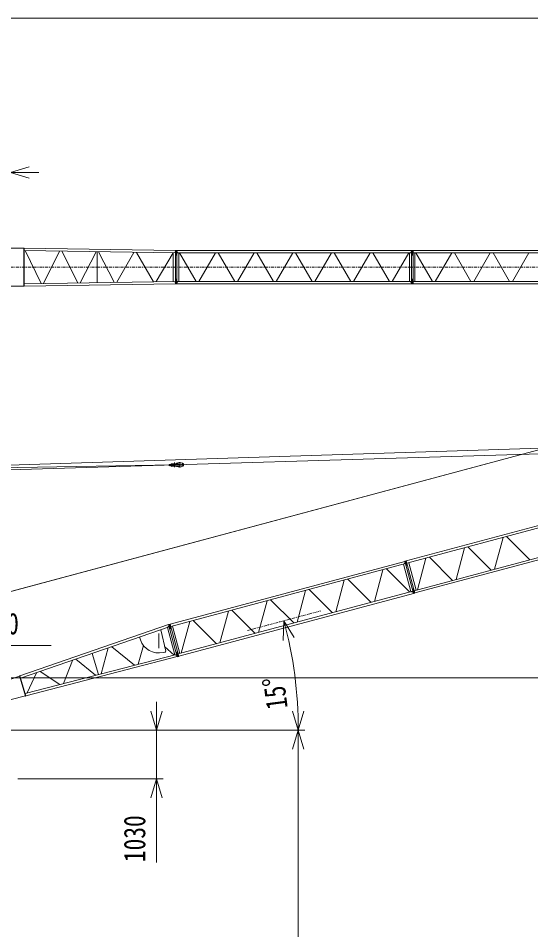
# Model space of a CAD drawing. Units: millimetres, scale not verified. Extents: x -205 to 103, y -154 to 143.
# Drawn here: x -47.1 to 7.1, y 46.7 to 143 of the extents above; entities that cross this region are included whole.
import ezdxf
from ezdxf.enums import TextEntityAlignment as Align

# ---------------------------------------------------------------- set-up
doc = ezdxf.new("R2010")
doc.units = ezdxf.units.MM
doc.header["$LTSCALE"] = 0.25
doc.linetypes.add('USER2', pattern=[2, 1.25, -0.25, 0.25, -0.25])
doc.layers.add('0-0_SABU0', color=3, linetype='Continuous', lineweight=18)
doc.layers.add('0-2_A0', color=3, linetype='Continuous', lineweight=18)
doc.styles.add('ＭＳ ゴシック', font='')
doc.styles.get('ＭＳ ゴシック').set_extended_font_data('MS Gothic')

# ---------------------------------------------------------------- blocks, each defined once
blk = doc.blocks.new('D14')
at = {"layer": '0-0_SABU0', "color": 7}
for p, q in [((54.8809, 216.2645), (88.2569, 216.2645)), ((87.5569, 141.2645), (87.5569, 216.2645)), ((54.8843, 141.2645), (88.2569, 141.2645))]:
    blk.add_line(p, q, dxfattribs=at)
for points in [[(86.9569, 214.2645), (87.5569, 216.2645), (88.1569, 214.2645)], [(86.9569, 143.2645), (87.5569, 141.2645), (88.1569, 143.2645)]]:
    blk.add_lwpolyline(points, dxfattribs=at)
at = {"layer": '0-0_SABU0', "color": 7, "style": 'ＭＳ ゴシック', "width": 0.7}
blk.add_text('3000×5＝15000', height=2.273, rotation=90, dxfattribs=at).set_placement((87.0569, 165.7145), align=Align.BOTTOM_LEFT)
blk = doc.blocks.new('D23')
at = {"layer": '0-0_SABU0', "color": 7}
for p, q in [((52.5569, 268.2895), (52.5569, 275.9095)), ((57.1069, 268.4695), (57.1069, 275.9095)), ((49.5569, 275.2095), (60.1069, 275.2095))]:
    blk.add_line(p, q, dxfattribs=at)
for points in [[(50.5569, 275.8095), (52.5569, 275.2095), (50.5569, 274.6095)], [(59.1069, 275.8095), (57.1069, 275.2095), (59.1069, 274.6095)]]:
    blk.add_lwpolyline(points, dxfattribs=at)
at = {"layer": '0-0_SABU0', "color": 7, "style": 'ＭＳ ゴシック', "width": 0.8}
blk.add_text('910', height=2.273, dxfattribs=at).set_placement((51.7319, 275.7095), align=Align.BOTTOM_LEFT)
blk = doc.blocks.new('D25')
at = {"layer": '0-0_SABU0', "color": 7}
for p, q in [((72.5569, 219.2645), (72.5569, 202.2645)), ((54.8809, 216.2645), (73.2569, 216.2645)), ((57.9069, 211.1145), (73.2569, 211.1145))]:
    blk.add_line(p, q, dxfattribs=at)
for points in [[(73.1569, 218.2645), (72.5569, 216.2645), (71.9569, 218.2645)], [(73.1569, 209.1145), (72.5569, 211.1145), (71.9569, 209.1145)]]:
    blk.add_lwpolyline(points, dxfattribs=at)
at = {"layer": '0-0_SABU0', "color": 7, "style": 'ＭＳ ゴシック', "width": 0.8}
blk.add_text('1030', height=2.273, rotation=90, dxfattribs=at).set_placement((72.0569, 202.3145), align=Align.BOTTOM_LEFT)
blk = doc.blocks.new('D28')
at = {"layer": '0-0_SABU0', "color": 7}
for p, q in [((42.8569, 217.0645), (42.8569, 225.9095)), ((52.5569, 217.6895), (52.5569, 225.9095)), ((42.8569, 225.2095), (61.4069, 225.2095))]:
    blk.add_line(p, q, dxfattribs=at)
for points in [[(44.8569, 225.8095), (42.8569, 225.2095), (44.8569, 224.6095)], [(50.5569, 225.8095), (52.5569, 225.2095), (50.5569, 224.6095)]]:
    blk.add_lwpolyline(points, dxfattribs=at)
at = {"layer": '0-0_SABU0', "color": 7, "style": 'ＭＳ ゴシック', "width": 0.8}
blk.add_text('1940', height=2.273, dxfattribs=at).set_placement((53.0569, 225.7095), align=Align.BOTTOM_LEFT)
blk = doc.blocks.new('D30')
at = {"layer": '0-0_SABU0', "color": 7}
blk.add_line((40.1468, 226.3788), (154.2226, 256.9454), dxfattribs=at)
blk = doc.blocks.new('D31')
at = {"layer": '0-0_SABU0', "color": 7}
blk.add_line((52.5569, 221.7778), (157.5569, 221.7778), dxfattribs=at)
blk = doc.blocks.new('D32')
at = {"layer": '0-0_SABU0', "color": 7}
blk.add_line((54.8809, 216.2645), (88.2569, 216.2645), dxfattribs=at)
for points in [[(85.9719, 225.7465), (86.0338, 227.8337), (87.131, 226.0571)], [(86.9569, 218.2645), (87.5569, 216.2645), (88.1569, 218.2645)]]:
    blk.add_lwpolyline(points, dxfattribs=at)
blk.add_arc((42.8569, 216.2645), 44.7, 0, 15, dxfattribs=at)
at = {"layer": '0-0_SABU0', "color": 7, "style": 'ＭＳ ゴシック', "width": 0.8}
blk.add_text('15°', height=2.273, rotation=97.5, dxfattribs=at).set_placement((87.1161, 218.7124), align=Align.BOTTOM_LEFT)
blk = doc.blocks.new('D33')
at = {"layer": '0-0_SABU0', "color": 7}
for p, q in [((132.5569, 224.8655), (132.5569, 221.0778)), ((52.5569, 217.6895), (52.5569, 222.4778)), ((52.5569, 221.7778), (132.5569, 221.7778))]:
    blk.add_line(p, q, dxfattribs=at)
blk.add_lwpolyline([(130.5569, 222.3778), (132.5569, 221.7778), (130.5569, 221.1778)], dxfattribs=at)
at = {"layer": '0-0_SABU0', "color": 7, "style": 'ＭＳ ゴシック', "width": 0.8}
blk.add_text('16000', height=2.273, dxfattribs=at).set_placement((119.8569, 222.2778), align=Align.BOTTOM_LEFT)
blk = doc.blocks.new('D34')
at = {"layer": '0-0_SABU0', "color": 7}
for p, q in [((131.7565, 240.9133), (129.0723, 250.931)), ((40.1468, 226.3788), (129.2535, 250.2549)), ((42.6499, 217.0372), (39.9656, 227.055))]:
    blk.add_line(p, q, dxfattribs=at)
blk.add_lwpolyline([(127.1663, 250.3168), (129.2535, 250.2549), (127.4769, 249.1577)], dxfattribs=at)
blk.add_circle((40.1468, 226.3788), 0.25, dxfattribs=at)
blk.add_circle((40.1468, 226.3788), 0.25, dxfattribs=at)
at = {"layer": '0-0_SABU0', "color": 7, "style": 'ＭＳ ゴシック', "width": 0.8}
blk.add_text('18450', height=2.273, rotation=15, dxfattribs=at).set_placement((118.1125, 247.7873), align=Align.BOTTOM_LEFT)

msp = doc.modelspace()

# ---------------------------------------------------------------- linework, layer by layer
at = {"layer": '0-0_SABU0'}
for p, q in [((-49.4431, 118.7095), (-46.4685, 118.7095)), ((-46.4685, 118.7345), (-46.4395, 118.7345)), ((-46.4685, 114.6845), (-46.4685, 118.7345)), ((-46.4395, 114.6845), (-46.4395, 118.7345)), ((-30.4441, 118.4595), (-46.4395, 118.7095)), ((-30.4441, 118.2094), (-46.4395, 118.4594)), ((-44.6276, 114.9878), (-46.3168, 118.4575)), ((-42.6967, 118.4009), (-44.3822, 114.9916)), ((-40.7659, 115.0482), (-42.4475, 118.397)), ((-38.8351, 118.3406), (-40.5127, 115.0521)), ((-38.7085, 115.0803), (-38.7085, 118.3386)), ((-36.9044, 115.1085), (-38.5779, 118.3366)), ((-34.8386, 118.2781), (-36.6328, 115.1128)), ((-32.7634, 115.1732), (-34.5525, 118.2736)), ((-30.6883, 118.2132), (-32.4721, 115.1778)), ((-30.6941, 115.2056), (-30.6941, 118.2133)), ((-30.4441, 118.4845), (-30.3641, 118.4845)), ((-30.4441, 114.9345), (-30.4441, 118.4845)), ((-30.4441, 117.9845), (-30.3641, 117.9845)), ((-30.3641, 118.4845), (-30.2841, 118.4845)), ((-30.3641, 117.9845), (-30.3641, 118.4845)), ((-30.3641, 117.9845), (-30.2841, 117.9845)), ((-30.2841, 114.9345), (-30.2841, 118.4845)), ((-30.2841, 118.4595), (-5.4749, 118.4595)), ((-30.2841, 118.2095), (-5.4749, 118.2095)), ((-30.0841, 115.2095), (-30.0841, 118.2095)), ((-28.2401, 115.2095), (-29.9912, 118.2095)), ((-26.1972, 118.2095), (-27.9482, 115.2095)), ((-24.1542, 115.2095), (-25.9053, 118.2095)), ((-22.1113, 118.2095), (-23.8624, 115.2095)), ((-20.0684, 115.2095), (-21.8194, 118.2095)), ((-18.0254, 118.2095), (-19.7765, 115.2095)), ((-15.9825, 115.2095), (-17.7336, 118.2095)), ((-13.9396, 118.2095), (-15.6906, 115.2095)), ((-11.8966, 115.2095), (-13.6477, 118.2095)), ((-9.8537, 118.2095), (-11.6048, 115.2095)), ((-7.8108, 115.2095), (-9.5618, 118.2095)), ((-5.7678, 118.2095), (-7.5189, 115.2095)), ((-5.6749, 115.2095), (-5.6749, 118.2095)), ((-5.4749, 118.4845), (-5.3149, 118.4845)), ((-5.4749, 114.9345), (-5.4749, 118.4845)), ((-5.4749, 117.9845), (-5.3149, 117.9845)), ((-5.3949, 117.9845), (-5.3949, 118.4845)), ((-5.3149, 114.9345), (-5.3149, 118.4845)), ((-5.3149, 118.4595), (19.4943, 118.4595)), ((-5.3149, 118.2095), (19.4943, 118.2095)), ((-5.1149, 115.2095), (-5.1149, 118.2095)), ((-3.2709, 115.2095), (-5.022, 118.2095)), ((-1.228, 118.2095), (-2.9791, 115.2095)), ((0.815, 115.2095), (-0.9361, 118.2095)), ((2.8579, 118.2095), (1.1068, 115.2095)), ((4.9008, 115.2095), (3.1497, 118.2095)), ((6.9438, 118.2095), (5.1927, 115.2095)), ((-49.4431, 114.7095), (-46.4685, 114.7095)), ((-46.4685, 114.6845), (-46.4395, 114.6845)), ((-30.4441, 115.2095), (-46.4395, 114.9595)), ((-30.4441, 114.9595), (-46.4395, 114.7095)), ((-30.4441, 115.4345), (-30.3641, 115.4345)), ((-30.4441, 114.9345), (-30.3641, 114.9345)), ((-30.3641, 115.4345), (-30.2841, 115.4345)), ((-30.3641, 114.9345), (-30.3641, 115.4345)), ((-30.3641, 114.9345), (-30.2841, 114.9345)), ((-30.2841, 115.2095), (-5.4749, 115.2095)), ((-30.2841, 114.9595), (-5.4749, 114.9595)), ((-5.4749, 115.4345), (-5.3149, 115.4345)), ((-5.4749, 114.9345), (-5.3149, 114.9345)), ((-5.3949, 114.9345), (-5.3949, 115.4345)), ((-5.3149, 115.2095), (19.4943, 115.2095)), ((-5.3149, 114.9595), (19.4943, 114.9595)), ((51.913, 98.9557), (-64.4592, 95.2742)), ((51.9328, 98.331), (-64.4431, 94.7645)), ((-30.5285, 95.8038), (-64.451, 95.2744)), ((-31.0955, 95.8615), (-29.9661, 95.8961)), ((-31.0955, 95.8615), (-31.0909, 95.7116)), ((-31.0909, 95.7116), (-29.9615, 95.7462)), ((-30.8827, 95.9355), (-29.9531, 95.964)), ((-30.8827, 95.9355), (-30.874, 95.6507)), ((-30.874, 95.6507), (-29.9444, 95.6792)), ((-30.3341, 95.9899), (-30.0364, 96.069)), ((-30.3341, 95.9899), (-30.333, 95.9524)), ((-30.3242, 95.6675), (-30.3231, 95.63)), ((-30.3231, 95.63), (-30.0211, 95.5693)), ((-30.0364, 96.069), (-29.9364, 96.0721)), ((-30.0211, 95.5693), (-29.9211, 95.5723)), ((-29.9661, 95.8961), (-29.9615, 95.7462)), ((-29.9531, 95.964), (-29.9444, 95.6792)), ((-29.6777, 95.9905), (-29.9364, 96.0721)), ((-29.6679, 95.6697), (-29.9211, 95.5723)), ((-6.0294, 85.6471), (18.7852, 92.2961)), ((-5.9647, 85.4056), (18.8499, 92.0547)), ((-5.1882, 82.5078), (19.6264, 89.1569)), ((-5.1235, 82.2663), (19.6911, 88.9154)), ((3.3171, 84.7868), (4.2158, 88.1335)), ((4.5836, 88.232), (7.0352, 85.7831)), ((-0.7688, 83.692), (0.13, 87.0387)), ((0.4977, 87.1372), (2.9494, 84.6883)), ((-4.8547, 82.5972), (-3.9559, 85.9439)), ((-3.5882, 86.0424), (-1.1365, 83.5935)), ((-30.9986, 78.9566), (-6.1839, 85.6057)), ((-30.9339, 78.7151), (-6.1192, 85.3642)), ((-8.128, 84.8259), (-5.6764, 82.377)), ((-5.536, 82.4146), (-6.3124, 85.3124)), ((-6.1904, 85.6298), (-6.0359, 85.6712)), ((-5.2716, 82.2008), (-6.1904, 85.6298)), ((-5.9837, 85.1676), (-6.1131, 85.6505)), ((-6.061, 85.1469), (-5.9065, 85.1883)), ((-5.1171, 82.2422), (-6.0359, 85.6712)), ((-4.995, 82.5596), (-5.7715, 85.4574)), ((-9.3945, 81.3808), (-8.4957, 84.7274)), ((-13.4804, 80.286), (-12.5816, 83.6326)), ((-12.2139, 83.7311), (-9.7622, 81.2822)), ((-30.1574, 75.8174), (-5.3428, 82.4664)), ((-30.0927, 75.5759), (-5.2781, 82.2249)), ((-17.5662, 79.1911), (-16.6675, 82.5378)), ((-16.2998, 82.6363), (-13.8481, 80.1874)), ((-5.401, 82.6837), (-5.2465, 82.7252)), ((-5.1943, 82.2215), (-5.3237, 82.7045)), ((-5.2716, 82.2008), (-5.1171, 82.2422)), ((-21.6521, 78.0963), (-20.7533, 81.443)), ((-20.3856, 81.5415), (-17.934, 79.0926)), ((-25.738, 77.0015), (-24.8392, 80.3482)), ((-24.4715, 80.4467), (-22.0198, 77.9978)), ((-29.8238, 75.9067), (-28.9251, 79.2534)), ((-28.5574, 79.3519), (-26.1057, 76.903)), ((-46.8958, 73.489), (-31.1532, 78.9157)), ((-31.0884, 78.6736), (-46.8237, 73.2494)), ((-31.987, 78.3638), (-31.467, 76.115)), ((-30.5053, 75.7249), (-31.2779, 78.6083)), ((-31.1596, 78.9393), (-31.005, 78.9808)), ((-30.2408, 75.5103), (-31.1596, 78.9393)), ((-30.9529, 78.4771), (-31.0823, 78.9601)), ((-31.0302, 78.4564), (-30.8756, 78.4978)), ((-30.0862, 75.5517), (-31.005, 78.9808)), ((-29.9642, 75.8691), (-30.7407, 78.7669)), ((-34.2156, 77.5163), (-34.1423, 77.3036)), ((-32.2042, 76.4216), (-32.2042, 77.9716)), ((-38.2807, 73.7196), (-37.543, 76.4486)), ((-37.1784, 76.5743), (-34.754, 74.6291)), ((-34.3867, 74.7239), (-33.8115, 76.6992)), ((-31.5776, 76.5933), (-30.5845, 75.7045)), ((-30.3117, 75.7749), (-46.3399, 71.641)), ((-30.247, 75.5334), (-46.2678, 71.4014)), ((-40.9654, 75.2688), (-38.8941, 73.5613)), ((-38.5872, 73.6405), (-39.2544, 75.8587)), ((-31.7424, 75.9743), (-31.5232, 76.025)), ((-30.3702, 75.9933), (-30.2156, 76.0347)), ((-30.1635, 75.531), (-30.2929, 76.014)), ((-30.2408, 75.5103), (-30.0862, 75.5517)), ((-42.2797, 72.6882), (-41.3362, 75.141)), ((-51.7379, 71.8229), (-46.9245, 73.4804)), ((-46.9331, 73.5091), (-46.9044, 73.5177)), ((-46.2879, 71.364), (-46.9331, 73.5091)), ((-46.2592, 71.3727), (-46.9044, 73.5177)), ((-46.1268, 71.696), (-45.1276, 73.8341)), ((-44.7521, 73.9635), (-42.6582, 72.5905)), ((-50.8704, 70.2114), (-46.2965, 71.3928)), ((-46.2879, 71.364), (-46.2592, 71.3727))]:
    msp.add_line(p, q, dxfattribs=at)
at = {"layer": '0-0_SABU0', "linetype": 'USER2'}
for p, q in [((-30.5116, 118.2845), (-30.1366, 118.2845)), ((-5.5699, 118.2845), (-5.2199, 118.2845)), ((-69.3181, 116.7095), (53.3069, 116.7095)), ((-30.5116, 115.1345), (-30.1366, 115.1345)), ((-5.5699, 115.1345), (-5.2199, 115.1345)), ((-30.5208, 95.5539), (-30.5362, 96.0537)), ((-6.2546, 85.4056), (-5.8682, 85.5091)), ((-5.4393, 82.3629), (-5.0529, 82.4664)), ((-22.8299, 78.2984), (-15.1025, 80.369)), ((-31.2237, 78.7151), (-30.8374, 78.8186)), ((-30.4085, 75.6724), (-30.0221, 75.776))]:
    msp.add_line(p, q, dxfattribs=at)
at = {"layer": '0-0_SABU0'}
msp.add_circle((-29.7289, 95.8283), 0.0575, dxfattribs=at)
for centre, radius, start, end in [((-29.7289, 95.8283), 0.17, 289.96094, 73.54981), ((-34.1447, 77.5407), 0.075, 109.01984, 199.01984), ((-32.2042, 77.9716), 2.05, 199.01984, 283.01984), ((-31.5401, 76.0981), 0.075, 283.01984, 13.01984)]:
    msp.add_arc(centre, radius, start, end, dxfattribs=at)
at = {"layer": '0-2_A0'}
msp.add_line((-103.8822, 143.0276), (103.0559, 143.0276), dxfattribs=at)

# ---------------------------------------------------------------- block references
at = {"layer": '0-0_SABU0'}
for name in ['D23', 'D30', 'D34', 'D31', 'D28', 'D32', 'D33', 'D25', 'D14']:
    msp.add_blockref(name, (-105, -148.5), dxfattribs=at)

doc.saveas('drawing.dxf')
